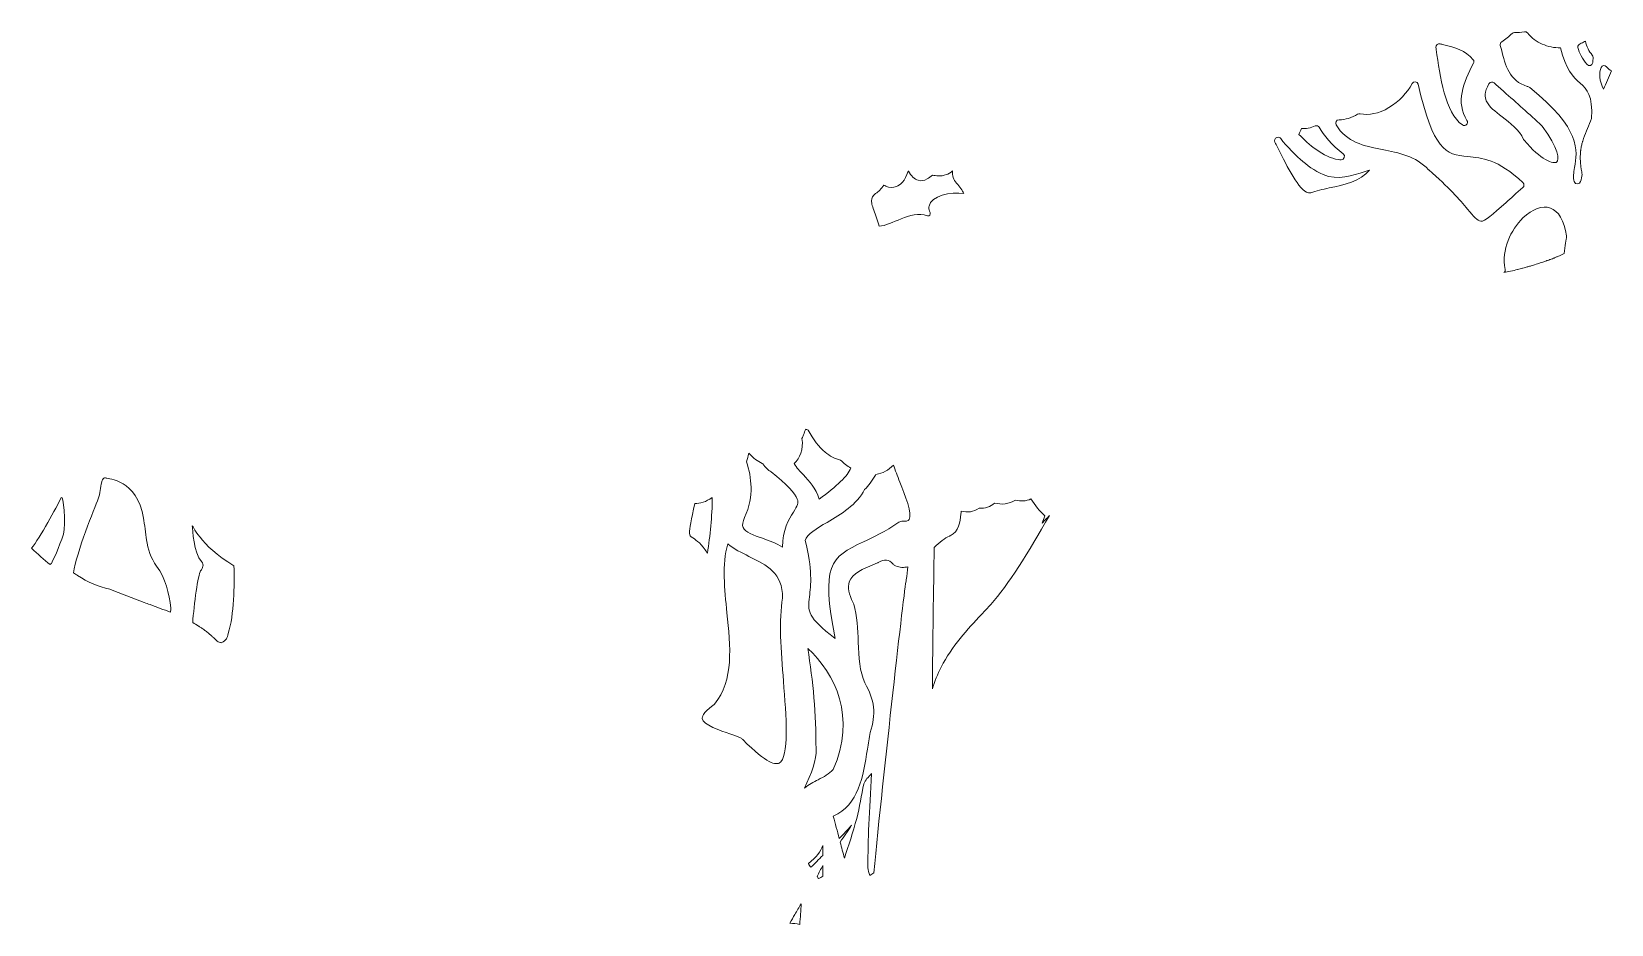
# Model space of a CAD drawing. Header units: millimetres. Extents: x -1063 to 1960, y -491 to 822.
# Drawn here: x 139.6 to 404.5, y 144.6 to 294.4 of the extents above; entities that cross this region are included whole.
import ezdxf

# ---------------------------------------------------------------- set-up
doc = ezdxf.new("R2010")
doc.units = ezdxf.units.MM
doc.header["$MEASUREMENT"] = 0
doc.layers.add('Layer 4', color=7, linetype='Continuous')

msp = doc.modelspace()

# ---------------------------------------------------------------- linework, layer by layer
at = {"layer": 'Layer 4', "lineweight": 0}
for points, knots in [([(401.19, 279.79), (400.74, 278.69), (400.3, 277.58), (399.87, 276.47), (399.87, 276.47), (399.87, 276.47), (399.87, 276.46), (399.81, 276.31), (399.76, 276.16), (399.71, 276.01), (399.7, 275.96), (399.68, 275.91), (399.67, 275.86), (399.64, 275.76), (399.61, 275.65), (399.58, 275.55), (399.56, 275.49), (399.55, 275.44), (399.54, 275.38), (399.51, 275.28), (399.49, 275.17), (399.47, 275.06), (399.46, 275.02), (399.45, 274.97), (399.44, 274.92), (399.42, 274.77), (399.4, 274.62), (399.38, 274.47), (399.37, 274.45), (399.37, 274.43), (399.37, 274.41), (399.36, 274.28), (399.34, 274.15), (399.33, 274.02), (399.33, 273.97), (399.33, 273.92), (399.32, 273.86), (399.32, 273.77), (399.32, 273.67), (399.31, 273.57), (399.31, 273.52), (399.31, 273.46), (399.31, 273.4), (399.31, 273.31), (399.31, 273.21), (399.31, 273.12), (399.31, 273.07), (399.31, 273.01), (399.31, 272.96), (399.32, 272.82), (399.32, 272.69), (399.33, 272.56), (399.34, 272.5), (399.34, 272.44), (399.35, 272.38), (399.35, 272.3), (399.36, 272.21), (399.37, 272.13), (399.37, 272.06), (399.38, 271.99), (399.39, 271.92), (399.4, 271.85), (399.41, 271.79), (399.41, 271.73), (399.42, 271.65), (399.43, 271.57), (399.44, 271.5), (399.45, 271.45), (399.46, 271.4), (399.47, 271.34), (399.52, 271.03), (399.57, 270.72), (399.63, 270.42), (399.55, 270.04), (399.46, 269.65), (399.37, 269.25), (399.24, 268.71), (398.47, 268.68), (398.3, 269.22), (398.08, 269.95), (398.2, 270.69), (398.36, 271.61), (398.83, 274.37), (399.47, 278.15), (390.84, 284.99), (390.71, 285.09), (390.57, 285.16), (390.42, 285.2), (387.42, 286.11), (386.76, 288.69), (386.07, 291.41), (386.02, 291.63), (385.96, 291.85), (385.9, 292.07), (385.84, 292.31), (385.94, 292.55), (386.14, 292.68), (386.76, 293.09), (387.34, 293.56), (387.87, 294.08), (387.98, 294.19), (388.12, 294.25), (388.27, 294.24), (388.81, 294.23), (389.36, 294.27), (389.93, 294.36), (390.13, 294.39), (390.33, 294.32), (390.46, 294.16), (391.14, 293.34), (391.99, 292.68), (392.92, 292.29), (393.88, 291.88), (394.94, 291.66), (396, 291.66), (396, 291.66), (396.01, 291.66), (396.01, 291.66), (396.8, 288.05), (398.17, 286.77), (399.28, 285.73), (400.45, 284.65), (401.42, 283.73), (401.19, 279.79)], [0, 0, 0, 0, 1, 1, 1, 2, 2, 2, 3, 3, 3, 4, 4, 4, 5, 5, 5, 6, 6, 6, 7, 7, 7, 8, 8, 8, 9, 9, 9, 10, 10, 10, 11, 11, 11, 12, 12, 12, 13, 13, 13, 14, 14, 14, 15, 15, 15, 16, 16, 16, 17, 17, 17, 18, 18, 18, 19, 19, 19, 20, 20, 20, 21, 21, 21, 22, 22, 22, 23, 23, 23, 24, 24, 24, 25, 25, 25, 26, 26, 26, 27, 27, 27, 28, 28, 28, 29, 29, 29, 30, 30, 30, 31, 31, 31, 32, 32, 32, 33, 33, 33, 34, 34, 34, 35, 35, 35, 36, 36, 36, 37, 37, 37, 38, 38, 38, 39, 39, 39, 40, 40, 40, 41, 41, 41, 41]), ([(375.79, 292.34), (376, 292.28), (376.2, 292.23), (376.41, 292.18), (378.28, 291.71), (380.07, 291.25), (381.36, 289.68), (381.5, 289.51), (381.51, 289.27), (381.41, 289.08), (379.66, 285.83), (378.37, 282.49), (380.31, 279.5), (380.64, 279), (380.05, 278.39), (379.56, 278.73), (379.55, 278.73), (379.55, 278.73), (379.54, 278.74), (376.62, 280.77), (375.78, 286.89), (375.16, 291.36), (375.14, 291.48), (375.12, 291.61), (375.11, 291.73), (375.05, 292.12), (375.41, 292.44), (375.79, 292.34)], [0, 0, 0, 0, 1, 1, 1, 2, 2, 2, 3, 3, 3, 4, 4, 4, 5, 5, 5, 6, 6, 6, 7, 7, 7, 8, 8, 8, 9, 9, 9, 9]), ([(401.4, 289.19), (401.35, 288.71), (400.73, 288.53), (400.42, 288.91), (399.68, 289.8), (399.1, 290.8), (398.92, 291.73), (398.87, 291.99), (399.02, 292.24), (399.26, 292.34), (399.53, 292.45), (399.79, 292.58), (400.04, 292.71), (400.08, 292.74), (400.13, 292.76), (400.17, 292.79), (400.36, 291.9), (400.75, 291.09), (401.32, 290.44), (401.41, 290.33), (401.46, 290.19), (401.46, 290.05), (401.45, 289.77), (401.43, 289.48), (401.4, 289.19)], [0, 0, 0, 0, 1, 1, 1, 2, 2, 2, 3, 3, 3, 4, 4, 4, 5, 5, 5, 6, 6, 6, 7, 7, 7, 8, 8, 8, 8]), ([(403.21, 284.71), (402.48, 286.13), (402.41, 287.48), (402.79, 288.36), (402.96, 288.74), (403.47, 288.79), (403.73, 288.47), (403.96, 288.19), (404.22, 287.97), (404.52, 287.81), (404.09, 286.78), (403.65, 285.75), (403.21, 284.71)], [0, 0, 0, 0, 1, 1, 1, 2, 2, 2, 3, 3, 3, 4, 4, 4, 4]), ([(380.39, 264.61), (379.12, 266.11), (377.21, 268.36), (373.9, 271.19), (373.89, 271.2), (373.88, 271.21), (373.87, 271.22), (371.72, 273.51), (368.86, 274.07), (366.1, 274.61), (363.02, 275.22), (360.09, 275.8), (358.37, 278.77), (358.15, 279.14), (358.42, 279.6), (358.85, 279.6), (359.89, 279.6), (360.96, 279.92), (361.97, 280.54), (362.09, 280.61), (362.24, 280.64), (362.38, 280.61), (363.86, 280.29), (365.51, 280.64), (367.19, 281.64), (368.92, 282.68), (370.3, 284.11), (371.09, 285.66), (371.32, 286.13), (372, 286.05), (372.12, 285.55), (374.69, 274.57), (376.62, 273.75), (380.47, 273.43), (382.72, 273.24), (385.49, 273.01), (389.69, 269.06), (389.93, 268.84), (389.93, 268.46), (389.68, 268.24), (388.58, 267.28), (387.65, 266.44), (386.87, 265.74), (384.58, 263.67), (383.32, 262.54), (382.61, 262.58), (382.09, 262.62), (381.45, 263.37), (380.39, 264.61)], [0, 0, 0, 0, 1, 1, 1, 2, 2, 2, 3, 3, 3, 4, 4, 4, 5, 5, 5, 6, 6, 6, 7, 7, 7, 8, 8, 8, 9, 9, 9, 10, 10, 10, 11, 11, 11, 12, 12, 12, 13, 13, 13, 14, 14, 14, 15, 15, 15, 16, 16, 16, 16]), ([(384, 285.65), (384.18, 285.96), (384.59, 286.03), (384.85, 285.8), (385.4, 285.31), (385.95, 284.82), (386.5, 284.33), (388.6, 282.46), (390.76, 280.54), (392.86, 278.6), (392.88, 278.57), (392.91, 278.55), (392.93, 278.52), (395.75, 274.76), (395.78, 272.85), (395.36, 272.52), (394.85, 272.12), (392.66, 272.81), (389.88, 276.2), (389.85, 276.23), (389.83, 276.26), (389.81, 276.3), (389.01, 277.94), (387.52, 279.08), (386.2, 280.09), (385.04, 280.97), (383.95, 281.81), (383.54, 282.8), (383.33, 283.35), (383.17, 284.2), (384, 285.65)], [0, 0, 0, 0, 1, 1, 1, 2, 2, 2, 3, 3, 3, 4, 4, 4, 5, 5, 5, 6, 6, 6, 7, 7, 7, 8, 8, 8, 9, 9, 9, 10, 10, 10, 10]), ([(352.55, 278.12), (353.32, 278.1), (354.09, 278.23), (354.84, 278.56), (355.1, 278.67), (355.39, 278.58), (355.53, 278.34), (356.33, 277), (357.6, 275.37), (359.55, 273.88), (359.98, 273.55), (359.74, 272.87), (359.2, 272.89), (359.05, 272.89), (358.91, 272.91), (358.75, 272.93), (356.3, 273.25), (353.69, 275.52), (352.13, 277.15), (352.33, 277.62), (352.35, 277.65), (352.55, 278.12)], [0, 0, 0, 0, 1, 1, 1, 2, 2, 2, 3, 3, 3, 4, 4, 4, 5, 5, 5, 6, 6, 6, 7, 7, 7, 7]), ([(357.21, 268.16), (356.07, 267.93), (354.98, 267.7), (354.15, 267.36), (354.11, 267.34), (354.06, 267.32), (354.01, 267.32), (352.49, 267.14), (350.46, 271.16), (348.97, 274.12), (348.67, 274.72), (348.37, 275.3), (348.08, 275.85), (347.93, 276.16), (348.08, 276.52), (348.4, 276.63), (348.42, 276.64), (348.44, 276.64), (348.46, 276.65), (348.69, 276.73), (348.94, 276.65), (349.09, 276.45), (349.24, 276.25), (349.4, 276.01), (349.56, 275.83), (351.04, 274.18), (353.29, 271.66), (356.22, 270.41), (358.57, 269.4), (361.13, 270.2), (363.21, 270.92), (363.46, 271.01), (363.71, 271.1), (363.94, 271.17), (362.49, 269.26), (359.71, 268.68), (357.21, 268.16)], [0, 0, 0, 0, 1, 1, 1, 2, 2, 2, 3, 3, 3, 4, 4, 4, 5, 5, 5, 6, 6, 6, 7, 7, 7, 8, 8, 8, 9, 9, 9, 10, 10, 10, 11, 11, 11, 12, 12, 12, 12]), ([(290.12, 264.5), (290.15, 264.35), (290.2, 264.2), (290.27, 264.04), (290.4, 263.74), (290.14, 263.41), (289.84, 263.51), (286.85, 264.45), (283.83, 261.78), (281.73, 261.78), (281.47, 262.7), (281.18, 263.59), (280.85, 264.45), (280.7, 264.84), (280.59, 265.17), (280.53, 265.45), (280.5, 265.59), (280.48, 265.71), (280.47, 265.83), (280.46, 265.89), (280.46, 265.95), (280.46, 266), (280.47, 266.49), (280.7, 266.82), (281.15, 267.25), (281.66, 267.51), (282.09, 268.03), (282.53, 268.65), (282.64, 268.58), (282.74, 268.52), (282.85, 268.47), (283.44, 268.18), (284.06, 268.16), (284.65, 268.4), (285.24, 268.65), (286.07, 269.3), (286.63, 270.98), (286.64, 270.99), (286.64, 270.99), (286.64, 271), (287.12, 270.16), (287.67, 269.64), (288.28, 269.45), (288.78, 269.29), (289.3, 269.37), (289.79, 269.67), (290.12, 269.88), (290.41, 270.09), (290.68, 270.33), (290.97, 270.24), (291.3, 270.2), (291.69, 270.2), (292.08, 270.19), (292.55, 270.21), (293.02, 270.4), (293.38, 270.5), (293.72, 270.71), (294.03, 271.01), (294.01, 270.24), (294.16, 269.54), (294.71, 268.98), (295.3, 268.31), (295.7, 267.75), (295.94, 267.24), (293.77, 267.55), (290.43, 266.87), (290.11, 265.12), (290.07, 264.93), (290.07, 264.72), (290.12, 264.5)], [0, 0, 0, 0, 1, 1, 1, 2, 2, 2, 3, 3, 3, 4, 4, 4, 5, 5, 5, 6, 6, 6, 7, 7, 7, 8, 8, 8, 9, 9, 9, 10, 10, 10, 11, 11, 11, 12, 12, 12, 13, 13, 13, 14, 14, 14, 15, 15, 15, 16, 16, 16, 17, 17, 17, 18, 18, 18, 19, 19, 19, 20, 20, 20, 21, 21, 21, 22, 22, 22, 23, 23, 23, 23]), ([(396.61, 257.15), (396.61, 257.15), (396.61, 257.15), (396.61, 257.15), (396.54, 257.12), (396.46, 257.08), (396.39, 257.05), (396.31, 257.01), (396.24, 256.98), (396.16, 256.94), (396.09, 256.91), (396.01, 256.87), (395.93, 256.84), (395.85, 256.8), (395.76, 256.76), (395.68, 256.73), (395.6, 256.69), (395.53, 256.66), (395.45, 256.63), (395.3, 256.57), (395.14, 256.5), (394.98, 256.44), (394.93, 256.42), (394.87, 256.4), (394.82, 256.37), (394.69, 256.32), (394.56, 256.27), (394.42, 256.22), (394.36, 256.2), (394.29, 256.17), (394.22, 256.15), (394.09, 256.1), (393.95, 256.05), (393.82, 256), (393.76, 255.98), (393.69, 255.96), (393.63, 255.94), (393.43, 255.87), (393.23, 255.8), (393.02, 255.73), (392.71, 255.63), (392.41, 255.53), (392.12, 255.44), (391.96, 255.39), (391.81, 255.34), (391.65, 255.29), (391.52, 255.25), (391.38, 255.21), (391.25, 255.17), (391.04, 255.1), (390.83, 255.04), (390.61, 254.98), (390.55, 254.96), (390.48, 254.94), (390.41, 254.92), (390.17, 254.85), (389.93, 254.79), (389.7, 254.72), (389.66, 254.71), (389.63, 254.7), (389.59, 254.69), (389.33, 254.62), (389.08, 254.55), (388.82, 254.49), (388.82, 254.49), (388.81, 254.49), (388.8, 254.48), (388.01, 254.28), (387.24, 254.11), (386.5, 253.96), (386.5, 253.96), (386.49, 253.96), (386.49, 253.96), (386.67, 254.08), (386.76, 254.29), (386.72, 254.51), (386.04, 257.82), (387.67, 261.18), (389.7, 263.13), (391.26, 264.63), (392.98, 265.26), (394.29, 264.8), (395.66, 264.33), (396.59, 262.71), (396.99, 260.12), (397, 260.07), (397, 260.02), (396.99, 259.96), (396.95, 259.63), (396.78, 258.43), (396.61, 257.15)], [0, 0, 0, 0, 1, 1, 1, 2, 2, 2, 3, 3, 3, 4, 4, 4, 5, 5, 5, 6, 6, 6, 7, 7, 7, 8, 8, 8, 9, 9, 9, 10, 10, 10, 11, 11, 11, 12, 12, 12, 13, 13, 13, 14, 14, 14, 15, 15, 15, 16, 16, 16, 17, 17, 17, 18, 18, 18, 19, 19, 19, 20, 20, 20, 21, 21, 21, 22, 22, 22, 23, 23, 23, 24, 24, 24, 25, 25, 25, 26, 26, 26, 27, 27, 27, 28, 28, 28, 29, 29, 29, 30, 30, 30, 30]), ([(267.51, 221.93), (268.41, 222.83), (269.13, 224.32), (268.79, 226.16), (268.89, 226.35), (268.98, 226.55), (269.06, 226.75), (269.18, 227.07), (269.29, 227.39), (269.39, 227.72), (269.53, 227.66), (269.68, 227.59), (269.84, 227.53), (270.71, 225.95), (271.66, 224.71), (272.68, 223.86), (273.47, 223.19), (274.36, 222.74), (275.26, 222.53), (275.8, 222.01), (276.38, 221.55), (276.99, 221.17), (276.48, 219.9), (274.69, 218.15), (271.66, 215.96), (271.13, 217.82), (270.03, 218.99), (269.04, 220.03), (268.45, 220.65), (267.88, 221.24), (267.51, 221.93)], [0, 0, 0, 0, 1, 1, 1, 2, 2, 2, 3, 3, 3, 4, 4, 4, 5, 5, 5, 6, 6, 6, 7, 7, 7, 8, 8, 8, 9, 9, 9, 10, 10, 10, 10]), ([(259.18, 212.88), (260.84, 216.67), (260.31, 219.48), (259.52, 222.24), (259.68, 222.7), (259.79, 223.18), (259.87, 223.69), (260.63, 222.86), (261.38, 222.3), (262.14, 221.96), (262.14, 221.96), (262.25, 221.87), (262.25, 221.87), (262.64, 221.27), (263.1, 220.83), (263.65, 220.53), (266.27, 218.42), (267.66, 216.97), (268.02, 215.97), (268.26, 215.32), (268.06, 214.91), (267.37, 213.8), (266.59, 212.53), (265.56, 210.85), (265.52, 207.9), (264.53, 208.57), (263.33, 208.99), (262.16, 209.4), (260.73, 209.9), (259.25, 210.41), (258.93, 211.23), (258.77, 211.61), (258.86, 212.17), (259.18, 212.88)], [0, 0, 0, 0, 1, 1, 1, 2, 2, 2, 3, 3, 3, 4, 4, 4, 5, 5, 5, 6, 6, 6, 7, 7, 7, 8, 8, 8, 9, 9, 9, 10, 10, 10, 11, 11, 11, 11]), ([(286.76, 212.53), (286.59, 212.28), (286.12, 212.25), (285.76, 212.27), (285.51, 212.29), (285.25, 212.22), (285.04, 212.08), (282.72, 210.51), (280.71, 209.57), (279.1, 208.82), (273.56, 206.23), (271.94, 204.86), (274.38, 192.59), (269.65, 196.21), (269.76, 197.13), (270.05, 199.57), (270.28, 201.53), (270.6, 204.2), (269.36, 209.05), (269.56, 210.05), (271.31, 211.07), (273.01, 212.07), (275.35, 213.44), (278.01, 215), (279.31, 217.61), (279.93, 218.17), (280.51, 219.05), (281.12, 219.98), (281.12, 219.98), (281.21, 220.11), (281.21, 220.11), (282.32, 220.27), (283.33, 220.82), (284.15, 221.69), (284.42, 220.84), (284.81, 219.86), (285.21, 218.84), (286.06, 216.69), (287.35, 213.44), (286.76, 212.53)], [0, 0, 0, 0, 1, 1, 1, 2, 2, 2, 3, 3, 3, 4, 4, 4, 5, 5, 5, 6, 6, 6, 7, 7, 7, 8, 8, 8, 9, 9, 9, 10, 10, 10, 11, 11, 11, 12, 12, 12, 13, 13, 13, 13]), ([(162.91, 196.99), (162.91, 196.99), (162.91, 196.99), (162.91, 196.99), (161.78, 197.44), (160.64, 197.85), (159.5, 198.27), (159.17, 198.39), (158.85, 198.51), (158.52, 198.63), (156.59, 199.37), (154.63, 200.07), (152.72, 200.87), (150.83, 201.34), (149.02, 202.03), (147.35, 203.17), (147.34, 203.18), (147.34, 203.18), (147.33, 203.19), (147.11, 203.33), (146.89, 203.46), (146.67, 203.59), (147.11, 207.03), (150.19, 214.45), (150.79, 216.02), (151.14, 216.91), (151.16, 217.91), (151.38, 218.86), (151.42, 219.03), (151.51, 219.19), (151.61, 219.35), (151.72, 219.54), (151.96, 219.6), (152.15, 219.5), (152.4, 219.38), (157.32, 219.34), (158.39, 212.76), (158.55, 211.79), (158.81, 210.14), (158.91, 209.16), (159.08, 207.55), (159.63, 206.09), (160.59, 204.74), (162.08, 202.64), (162.68, 200.19), (162.96, 197.67), (162.98, 197.46), (162.96, 197.23), (162.91, 196.99)], [0, 0, 0, 0, 1, 1, 1, 2, 2, 2, 3, 3, 3, 4, 4, 4, 5, 5, 5, 6, 6, 6, 7, 7, 7, 8, 8, 8, 9, 9, 9, 10, 10, 10, 11, 11, 11, 12, 12, 12, 13, 13, 13, 14, 14, 14, 15, 15, 15, 16, 16, 16, 16]), ([(144.96, 210.12), (144.26, 207.83), (143.2, 205.69), (142.95, 205.17), (142.92, 205.15), (142.85, 205.08), (142.76, 204.98), (141.67, 205.82), (140.64, 206.77), (139.63, 207.72), (139.63, 207.72), (139.63, 207.72), (139.63, 207.72), (141.01, 209.58), (143.8, 214.53), (144.6, 216.22), (144.91, 216.87), (145.48, 211.82), (144.96, 210.12)], [0, 0, 0, 0, 1, 1, 1, 2, 2, 2, 3, 3, 3, 4, 4, 4, 5, 5, 5, 6, 6, 6, 6]), ([(252.94, 206.89), (251.99, 208.47), (251.13, 209.05), (250.52, 209.46), (250, 209.81), (249.98, 209.83), (249.96, 210.27), (249.94, 211.02), (250.2, 212.47), (250.85, 215.24), (251.69, 215.26), (252.72, 215.49), (253.75, 216.24), (253.76, 213), (253.39, 209.86), (252.94, 206.89)], [0, 0, 0, 0, 1, 1, 1, 2, 2, 2, 3, 3, 3, 4, 4, 4, 5, 5, 5, 5]), ([(300.48, 198.31), (299.97, 197.76), (299.45, 197.2), (298.9, 196.62), (296.57, 194.14), (293.93, 191.33), (292.14, 187.79), (291.54, 186.59), (291.06, 185.38), (290.66, 184.15), (290.74, 192.35), (290.86, 200.82), (290.97, 207.88), (291.86, 208.71), (292.75, 209.48), (293.56, 209.78), (293.58, 209.79), (293.61, 209.8), (293.63, 209.81), (295.15, 210.54), (295.31, 212.15), (295.44, 213.44), (295.46, 213.62), (295.48, 213.79), (295.49, 213.96), (296.52, 213.66), (297.58, 213.83), (298.49, 214.44), (299.48, 214.38), (300.38, 214.69), (301.1, 215.31), (302.27, 214.98), (303.52, 215.15), (304.59, 215.8), (305.46, 215.56), (306.37, 215.63), (307.2, 216), (307.87, 214.92), (308.66, 213.96), (309.55, 213.14), (309.39, 212.74), (309.23, 212.35), (309.07, 211.96), (309.49, 212.38), (309.9, 212.8), (310.31, 213.23), (306.75, 207.07), (303.4, 201.54), (300.48, 198.31)], [0, 0, 0, 0, 1, 1, 1, 2, 2, 2, 3, 3, 3, 4, 4, 4, 5, 5, 5, 6, 6, 6, 7, 7, 7, 8, 8, 8, 9, 9, 9, 10, 10, 10, 11, 11, 11, 12, 12, 12, 13, 13, 13, 14, 14, 14, 15, 15, 15, 16, 16, 16, 16]), ([(172.61, 193.43), (172.38, 192.63), (172.4, 192.33), (171.4, 191.88), (171.35, 191.89), (171.3, 191.9), (171.25, 191.91), (171.03, 191.95), (170.81, 192.07), (170.61, 192.28), (170.42, 192.48), (170.22, 192.66), (170.03, 192.84), (169.97, 192.9), (169.91, 192.95), (169.85, 193), (169.7, 193.13), (169.56, 193.26), (169.41, 193.38), (169.35, 193.43), (169.29, 193.48), (169.22, 193.54), (169.04, 193.68), (168.86, 193.82), (168.67, 193.96), (168.57, 194.04), (168.46, 194.11), (168.36, 194.19), (168.27, 194.25), (168.18, 194.31), (168.09, 194.37), (167.96, 194.46), (167.84, 194.54), (167.71, 194.62), (167.68, 194.64), (167.64, 194.66), (167.61, 194.68), (167.3, 194.89), (166.97, 195.08), (166.65, 195.26), (166.83, 198.28), (167.56, 203.34), (167.96, 203.93), (168.32, 204.45), (168.6, 204.94), (168.11, 205.49), (166.85, 206.88), (166.6, 210.93), (166.56, 211.49), (166.53, 211.84), (167.77, 208.24), (173.56, 204.78), (173.67, 201.47), (173.57, 196.67), (172.61, 193.43)], [0, 0, 0, 0, 1, 1, 1, 2, 2, 2, 3, 3, 3, 4, 4, 4, 5, 5, 5, 6, 6, 6, 7, 7, 7, 8, 8, 8, 9, 9, 9, 10, 10, 10, 11, 11, 11, 12, 12, 12, 13, 13, 13, 14, 14, 14, 15, 15, 15, 16, 16, 16, 17, 17, 17, 18, 18, 18, 18]), ([(264.97, 171.69), (264.51, 171.45), (263, 171.37), (258.89, 175.64), (258.77, 175.76), (258.64, 175.85), (258.49, 175.92), (257.99, 176.13), (257.36, 176.35), (256.71, 176.58), (255.14, 177.12), (252.22, 178.13), (252.08, 179.17), (252.06, 179.36), (252.11, 180.08), (253.91, 181.39), (253.99, 181.45), (254.07, 181.52), (254.14, 181.6), (257.41, 185.55), (256.81, 191.31), (256.23, 196.88), (255.81, 200.88), (255.38, 205.01), (256.36, 208.45), (257.42, 207.6), (258.68, 206.98), (259.91, 206.37), (262.95, 204.88), (265.57, 203.59), (265.56, 199.37), (264.88, 195.8), (265.3, 190.52), (265.7, 185.42), (266.16, 179.69), (266.72, 172.57), (264.97, 171.69)], [0, 0, 0, 0, 1, 1, 1, 2, 2, 2, 3, 3, 3, 4, 4, 4, 5, 5, 5, 6, 6, 6, 7, 7, 7, 8, 8, 8, 9, 9, 9, 10, 10, 10, 11, 11, 11, 12, 12, 12, 12]), ([(286.29, 202.45), (285.92, 200.84), (282.46, 169.88), (280.84, 153.28), (280.65, 153.11), (280.4, 152.99), (280.2, 152.82), (280.08, 153.26), (279.84, 153.71), (279.84, 154.15), (279.86, 156.56), (279.92, 158.97), (280.01, 161.37), (280.12, 164.05), (280.29, 166.73), (280.47, 169.96), (279.95, 169.28), (279.37, 168.88), (279.2, 168.22), (278.71, 166.34), (278.48, 164.29), (277.98, 162.42), (277.37, 160.09), (276.58, 157.86), (275.92, 155.75), (275.68, 156.64), (275.45, 157.54), (275.21, 158.45), (275.85, 159.38), (276.5, 160.32), (277.13, 161.27), (276.65, 160.74), (276.17, 160.22), (275.69, 159.71), (275.48, 159.48), (275.26, 159.26), (275.05, 159.04), (274.72, 160.28), (274.39, 161.53), (274.05, 162.78), (278.29, 164.68), (279.05, 169.43), (279.78, 174.03), (279.93, 174.95), (280.08, 175.91), (280.26, 176.85), (281.25, 179.81), (280.97, 182.36), (279.36, 185.13), (278.44, 187.04), (278.35, 189.45), (278.25, 191.99), (278.17, 194.14), (278.08, 196.36), (277.47, 198.37), (277.44, 198.44), (277.41, 198.52), (277.38, 198.59), (276.64, 200.03), (276.42, 201.2), (276.72, 202.07), (277.21, 203.51), (279.12, 204.31), (280.8, 205.01), (281.05, 205.11), (281.29, 205.21), (281.52, 205.31), (281.57, 205.33), (281.62, 205.36), (281.67, 205.39), (282.61, 205.95), (283.4, 205.86), (284.08, 205.08), (284.21, 204.95), (284.35, 204.84), (284.51, 204.77), (285.21, 204.46), (285.9, 204.46), (286.57, 204.64), (286.49, 203.91), (286.4, 203.17), (286.29, 202.45)], [0, 0, 0, 0, 1, 1, 1, 2, 2, 2, 3, 3, 3, 4, 4, 4, 5, 5, 5, 6, 6, 6, 7, 7, 7, 8, 8, 8, 9, 9, 9, 10, 10, 10, 11, 11, 11, 12, 12, 12, 13, 13, 13, 14, 14, 14, 15, 15, 15, 16, 16, 16, 17, 17, 17, 18, 18, 18, 19, 19, 19, 20, 20, 20, 21, 21, 21, 22, 22, 22, 23, 23, 23, 24, 24, 24, 25, 25, 25, 26, 26, 26, 27, 27, 27, 27]), ([(271.51, 168.91), (270.75, 168.53), (269.93, 168.11), (269.22, 167.49), (270.38, 169.91), (271.32, 172.31), (271.16, 174.02), (271.14, 179.97), (270.69, 185.39), (269.76, 190.94), (274.38, 186.75), (277.95, 179.29), (274.04, 170.61), (273.37, 169.86), (272.47, 169.4), (271.51, 168.91)], [0, 0, 0, 0, 1, 1, 1, 2, 2, 2, 3, 3, 3, 4, 4, 4, 5, 5, 5, 5]), ([(272.29, 156.19), (271.63, 155.53), (270.96, 154.87), (270.29, 154.22), (270.15, 154.42), (270.01, 154.63), (269.87, 154.84), (271.29, 155.91), (271.95, 156.87), (272.29, 157.85), (272.29, 157.85), (272.29, 156.19), (272.29, 156.19)], [0, 0, 0, 0, 1, 1, 1, 2, 2, 2, 3, 3, 3, 4, 4, 4, 4]), ([(272.29, 152.75), (272.05, 152.6), (271.82, 152.45), (271.59, 152.31), (271.5, 152.43), (271.42, 152.56), (271.33, 152.68), (271.65, 153.3), (271.97, 153.92), (272.29, 154.54), (272.29, 154.54), (272.29, 152.75), (272.29, 152.75)], [0, 0, 0, 0, 1, 1, 1, 2, 2, 2, 3, 3, 3, 4, 4, 4, 4]), ([(268.42, 144.63), (267.87, 144.74), (267.33, 144.81), (266.79, 144.85), (267.05, 145.33), (267.32, 145.82), (267.6, 146.3), (267.95, 146.9), (268.3, 147.5), (268.66, 148.1), (268.64, 146.95), (268.55, 145.79), (268.42, 144.63)], [0, 0, 0, 0, 1, 1, 1, 2, 2, 2, 3, 3, 3, 4, 4, 4, 4])]:
    msp.add_open_spline(points, degree=3, knots=knots, dxfattribs=at)

doc.saveas('drawing.dxf')
